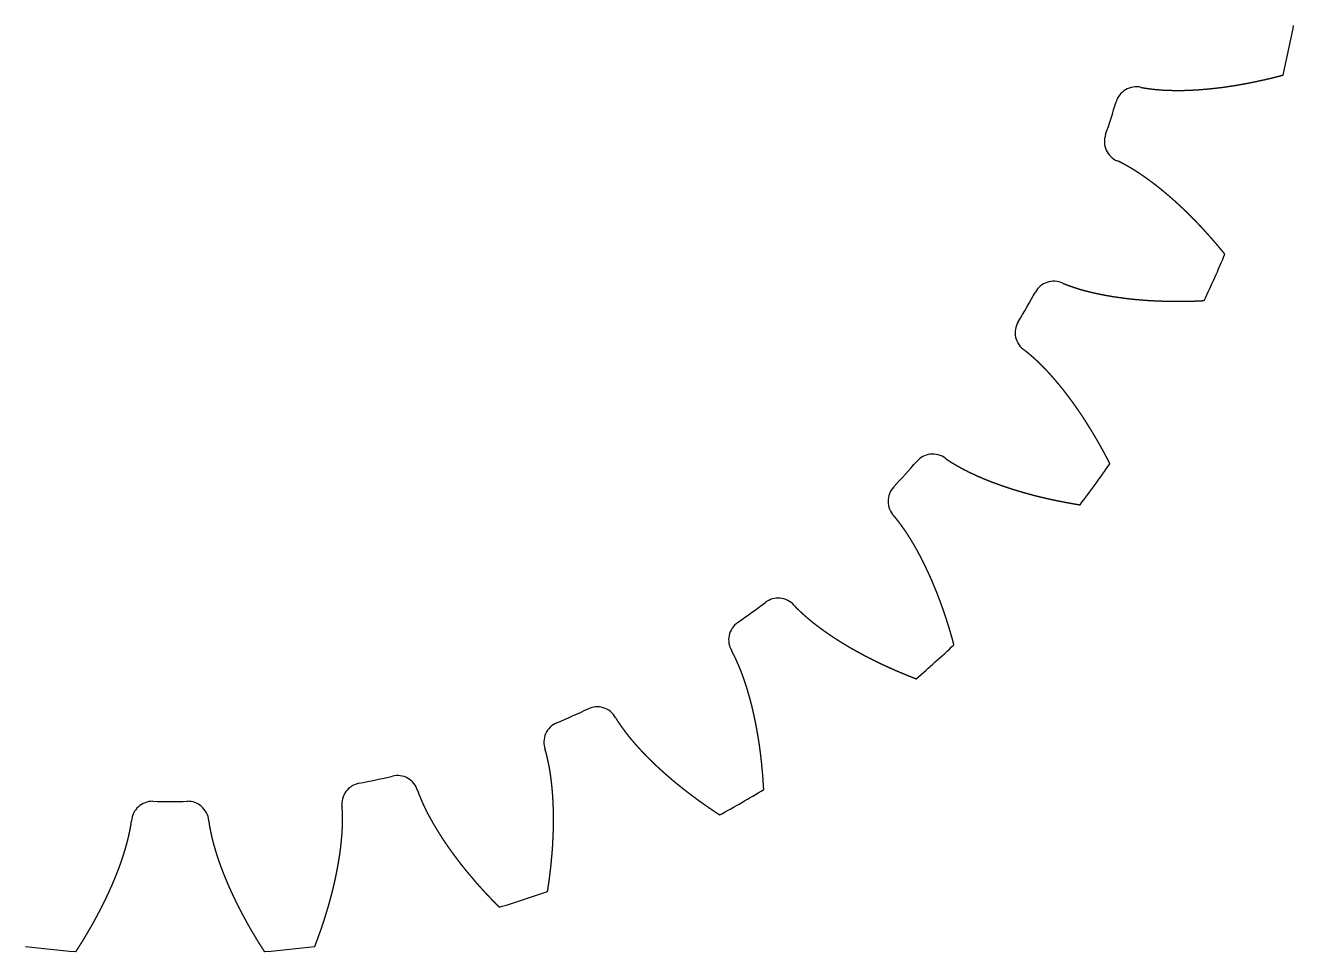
# Model space of a CAD drawing. Header units: millimetres. Extents: x -16.2 to 16.2, y -16.2 to 16.2.
# Drawn here: x -2.05 to 15.94, y -16.17 to -3.02 of the extents above; entities that cross this region are included whole.
import ezdxf

# ---------------------------------------------------------------- set-up
doc = ezdxf.new("R2010")
doc.units = ezdxf.units.MM
doc.layers.get('0').update_dxf_attribs({"linetype": 'CONTINUOUS'})

msp = doc.modelspace()

# ---------------------------------------------------------------- linework, layer by layer
for radius, start, end in [(16.221, 346.7268, 349.2732), (14.034, 341.0024, 342.9976), (16.221, 334.7268, 337.2732), (14.034, 329.0024, 330.9976), (14.034, 317.0024, 318.9976), (16.221, 322.7268, 325.2732), (14.034, 305.0024, 306.9976), (16.221, 310.7268, 313.2732), (14.034, 293.0024, 294.9976), (14.034, 281.0024, 282.9976), (14.034, 269.0024, 270.9976), (16.221, 298.7268, 301.2732), (16.221, 286.7268, 289.2732), (16.221, 262.7268, 265.2732), (16.221, 274.7268, 277.2732)]:
    msp.add_arc((0, 0), radius, start, end)
for points, degree, knots in [([(13.776, -3.899), (13.776, -3.899), (13.782, -3.901), (13.793, -3.903), (13.81, -3.907), (13.832, -3.91), (13.86, -3.914), (13.888, -3.918), (13.916, -3.921), (13.944, -3.925), (13.972, -3.928), (14, -3.93), (14.029, -3.933), (14.057, -3.935), (14.085, -3.937), (14.114, -3.938), (14.142, -3.94), (14.171, -3.941), (14.2, -3.941), (14.228, -3.942), (14.257, -3.942), (14.286, -3.942), (14.315, -3.942), (14.344, -3.942), (14.373, -3.942), (14.401, -3.941), (14.43, -3.94), (14.459, -3.939), (14.489, -3.938), (14.518, -3.936), (14.547, -3.935), (14.576, -3.933), (14.605, -3.931), (14.634, -3.929), (14.663, -3.926), (14.693, -3.924), (14.722, -3.921), (14.751, -3.918), (14.781, -3.915), (14.81, -3.912), (14.839, -3.909), (14.869, -3.905), (14.898, -3.902), (14.928, -3.898), (14.957, -3.894), (14.986, -3.89), (15.016, -3.885), (15.045, -3.881), (15.075, -3.876), (15.105, -3.872), (15.134, -3.867), (15.164, -3.862), (15.193, -3.857), (15.223, -3.851), (15.252, -3.846), (15.282, -3.84), (15.312, -3.835), (15.341, -3.829), (15.371, -3.823), (15.401, -3.817), (15.43, -3.81), (15.46, -3.804), (15.49, -3.797), (15.52, -3.791), (15.549, -3.784), (15.579, -3.777), (15.609, -3.77), (15.639, -3.762), (15.668, -3.755), (15.698, -3.748), (15.728, -3.74), (15.752, -3.734), (15.77, -3.729), (15.782, -3.726), (15.787, -3.724)], 5, [0.014009, 0.014009, 0.014009, 0.014009, 0.014009, 0.014009, 0.0142857, 0.0285714, 0.0428571, 0.0571429, 0.0714286, 0.0857143, 0.1, 0.1142857, 0.1285714, 0.1428571, 0.1571429, 0.1714286, 0.1857143, 0.2, 0.2142857, 0.2285714, 0.2428571, 0.2571429, 0.2714286, 0.2857143, 0.3, 0.3142857, 0.3285714, 0.3428571, 0.3571429, 0.3714286, 0.3857143, 0.4, 0.4142857, 0.4285714, 0.4428571, 0.4571429, 0.4714286, 0.4857143, 0.5, 0.5142857, 0.5285714, 0.5428571, 0.5571429, 0.5714286, 0.5857143, 0.6, 0.6142857, 0.6285714, 0.6428571, 0.6571429, 0.6714286, 0.6857143, 0.7, 0.7142857, 0.7285714, 0.7428571, 0.7571429, 0.7714286, 0.7857143, 0.8, 0.8142857, 0.8285714, 0.8428571, 0.8571429, 0.8714286, 0.8857143, 0.9, 0.9142857, 0.9285714, 0.9428571, 0.9571429, 0.9714286, 0.9857143, 1, 1, 1, 1, 1, 1]), ([(13.776, -3.899), (13.738, -3.89), (13.699, -3.889), (13.622, -3.901), (13.585, -3.915), (13.52, -3.954), (13.493, -3.979), (13.448, -4.036), (13.431, -4.069), (13.421, -4.104)], 3, [0, 0, 0, 0, 0.01171933, 0.01171933, 0.02343867, 0.02343867, 0.03436069, 0.03436069, 0.04528271, 0.04528271, 0.04528271, 0.04528271]), ([(14.961, -6.267), (14.957, -6.262), (14.95, -6.252), (14.938, -6.238), (14.922, -6.219), (14.903, -6.195), (14.883, -6.172), (14.863, -6.148), (14.844, -6.125), (14.824, -6.102), (14.804, -6.079), (14.784, -6.056), (14.764, -6.033), (14.743, -6.01), (14.723, -5.987), (14.703, -5.965), (14.682, -5.942), (14.662, -5.92), (14.641, -5.898), (14.621, -5.876), (14.6, -5.854), (14.579, -5.832), (14.559, -5.81), (14.538, -5.789), (14.517, -5.767), (14.496, -5.746), (14.474, -5.725), (14.453, -5.704), (14.432, -5.683), (14.411, -5.662), (14.389, -5.641), (14.368, -5.621), (14.346, -5.6), (14.324, -5.58), (14.303, -5.56), (14.281, -5.54), (14.259, -5.52), (14.237, -5.501), (14.215, -5.481), (14.193, -5.462), (14.171, -5.443), (14.148, -5.423), (14.126, -5.405), (14.104, -5.386), (14.081, -5.367), (14.059, -5.349), (14.036, -5.331), (14.013, -5.312), (13.99, -5.294), (13.967, -5.277), (13.944, -5.259), (13.921, -5.242), (13.898, -5.225), (13.875, -5.208), (13.851, -5.191), (13.828, -5.174), (13.804, -5.158), (13.781, -5.142), (13.757, -5.126), (13.733, -5.11), (13.709, -5.094), (13.685, -5.079), (13.661, -5.064), (13.637, -5.049), (13.612, -5.035), (13.588, -5.021), (13.563, -5.007), (13.538, -4.993), (13.514, -4.98), (13.489, -4.967), (13.468, -4.957), (13.453, -4.95), (13.443, -4.945), (13.437, -4.943), (13.437, -4.943)], 5, [-1, -1, -1, -1, -1, -1, -0.9857143, -0.9714286, -0.9571429, -0.9428571, -0.9285714, -0.9142857, -0.9, -0.8857143, -0.8714286, -0.8571429, -0.8428571, -0.8285714, -0.8142857, -0.8, -0.7857143, -0.7714286, -0.7571429, -0.7428571, -0.7285714, -0.7142857, -0.7, -0.6857143, -0.6714286, -0.6571429, -0.6428571, -0.6285714, -0.6142857, -0.6, -0.5857143, -0.5714286, -0.5571429, -0.5428571, -0.5285714, -0.5142857, -0.5, -0.4857143, -0.4714286, -0.4571429, -0.4428571, -0.4285714, -0.4142857, -0.4, -0.3857143, -0.3714286, -0.3571429, -0.3428571, -0.3285714, -0.3142857, -0.3, -0.2857143, -0.2714286, -0.2571429, -0.2428571, -0.2285714, -0.2142857, -0.2, -0.1857143, -0.1714286, -0.1571429, -0.1428571, -0.1285714, -0.1142857, -0.1, -0.0857143, -0.0714286, -0.0571429, -0.0428571, -0.0285714, -0.0142857, -0.014009, -0.014009, -0.014009, -0.014009, -0.014009, -0.014009]), ([(12.664, -6.678), (12.629, -6.662), (12.591, -6.652), (12.513, -6.648), (12.474, -6.654), (12.403, -6.679), (12.371, -6.697), (12.315, -6.744), (12.292, -6.773), (12.274, -6.804)], 3, [0, 0, 0, 0, 0.01171933, 0.01171933, 0.02343867, 0.02343867, 0.03436069, 0.03436069, 0.04528271, 0.04528271, 0.04528271, 0.04528271]), ([(12.664, -6.678), (12.665, -6.678), (12.67, -6.681), (12.68, -6.686), (12.696, -6.692), (12.717, -6.701), (12.743, -6.71), (12.77, -6.72), (12.796, -6.729), (12.823, -6.738), (12.85, -6.747), (12.877, -6.755), (12.904, -6.764), (12.932, -6.772), (12.959, -6.779), (12.987, -6.787), (13.014, -6.794), (13.042, -6.801), (13.07, -6.807), (13.098, -6.814), (13.126, -6.82), (13.154, -6.826), (13.182, -6.832), (13.211, -6.838), (13.239, -6.844), (13.267, -6.849), (13.296, -6.854), (13.325, -6.859), (13.353, -6.864), (13.382, -6.869), (13.411, -6.873), (13.44, -6.877), (13.469, -6.881), (13.498, -6.885), (13.527, -6.889), (13.556, -6.893), (13.585, -6.896), (13.614, -6.9), (13.644, -6.903), (13.673, -6.906), (13.702, -6.909), (13.732, -6.911), (13.761, -6.914), (13.791, -6.916), (13.821, -6.919), (13.85, -6.921), (13.88, -6.923), (13.91, -6.924), (13.94, -6.926), (13.969, -6.928), (13.999, -6.929), (14.029, -6.93), (14.059, -6.931), (14.089, -6.932), (14.12, -6.933), (14.15, -6.934), (14.18, -6.934), (14.21, -6.935), (14.24, -6.935), (14.271, -6.935), (14.301, -6.935), (14.331, -6.935), (14.362, -6.935), (14.392, -6.934), (14.423, -6.934), (14.453, -6.933), (14.484, -6.933), (14.515, -6.932), (14.545, -6.931), (14.576, -6.929), (14.607, -6.928), (14.631, -6.927), (14.65, -6.926), (14.662, -6.926), (14.668, -6.925)], 5, [0.014009, 0.014009, 0.014009, 0.014009, 0.014009, 0.014009, 0.0142857, 0.0285714, 0.0428571, 0.0571429, 0.0714286, 0.0857143, 0.1, 0.1142857, 0.1285714, 0.1428571, 0.1571429, 0.1714286, 0.1857143, 0.2, 0.2142857, 0.2285714, 0.2428571, 0.2571429, 0.2714286, 0.2857143, 0.3, 0.3142857, 0.3285714, 0.3428571, 0.3571429, 0.3714286, 0.3857143, 0.4, 0.4142857, 0.4285714, 0.4428571, 0.4571429, 0.4714286, 0.4857143, 0.5, 0.5142857, 0.5285714, 0.5428571, 0.5571429, 0.5714286, 0.5857143, 0.6, 0.6142857, 0.6285714, 0.6428571, 0.6571429, 0.6714286, 0.6857143, 0.7, 0.7142857, 0.7285714, 0.7428571, 0.7571429, 0.7714286, 0.7857143, 0.8, 0.8142857, 0.8285714, 0.8428571, 0.8571429, 0.8714286, 0.8857143, 0.9, 0.9142857, 0.9285714, 0.9428571, 0.9571429, 0.9714286, 0.9857143, 1, 1, 1, 1, 1, 1]), ([(13.332, -9.24), (13.329, -9.235), (13.323, -9.224), (13.315, -9.207), (13.303, -9.186), (13.289, -9.158), (13.275, -9.131), (13.26, -9.104), (13.246, -9.077), (13.231, -9.05), (13.216, -9.024), (13.202, -8.997), (13.187, -8.97), (13.172, -8.944), (13.157, -8.917), (13.141, -8.891), (13.126, -8.865), (13.111, -8.839), (13.095, -8.813), (13.08, -8.787), (13.064, -8.761), (13.048, -8.736), (13.032, -8.71), (13.016, -8.685), (13, -8.659), (12.984, -8.634), (12.968, -8.609), (12.952, -8.584), (12.935, -8.559), (12.919, -8.534), (12.902, -8.51), (12.885, -8.485), (12.868, -8.461), (12.851, -8.436), (12.834, -8.412), (12.817, -8.388), (12.8, -8.364), (12.782, -8.34), (12.765, -8.317), (12.747, -8.293), (12.73, -8.27), (12.712, -8.247), (12.694, -8.223), (12.676, -8.2), (12.658, -8.178), (12.639, -8.155), (12.621, -8.132), (12.602, -8.11), (12.584, -8.088), (12.565, -8.065), (12.546, -8.043), (12.527, -8.022), (12.508, -8), (12.489, -7.979), (12.47, -7.957), (12.45, -7.936), (12.43, -7.915), (12.411, -7.894), (12.391, -7.874), (12.371, -7.853), (12.351, -7.833), (12.33, -7.813), (12.31, -7.794), (12.289, -7.774), (12.268, -7.755), (12.247, -7.736), (12.226, -7.718), (12.204, -7.699), (12.183, -7.681), (12.161, -7.663), (12.144, -7.649), (12.13, -7.638), (12.121, -7.632), (12.116, -7.629), (12.116, -7.628)], 5, [-1, -1, -1, -1, -1, -1, -0.9857143, -0.9714286, -0.9571429, -0.9428571, -0.9285714, -0.9142857, -0.9, -0.8857143, -0.8714286, -0.8571429, -0.8428571, -0.8285714, -0.8142857, -0.8, -0.7857143, -0.7714286, -0.7571429, -0.7428571, -0.7285714, -0.7142857, -0.7, -0.6857143, -0.6714286, -0.6571429, -0.6428571, -0.6285714, -0.6142857, -0.6, -0.5857143, -0.5714286, -0.5571429, -0.5428571, -0.5285714, -0.5142857, -0.5, -0.4857143, -0.4714286, -0.4571429, -0.4428571, -0.4285714, -0.4142857, -0.4, -0.3857143, -0.3714286, -0.3571429, -0.3428571, -0.3285714, -0.3142857, -0.3, -0.2857143, -0.2714286, -0.2571429, -0.2428571, -0.2285714, -0.2142857, -0.2, -0.1857143, -0.1714286, -0.1571429, -0.1428571, -0.1285714, -0.1142857, -0.1, -0.0857143, -0.0714286, -0.0571429, -0.0428571, -0.0285714, -0.0142857, -0.014009, -0.014009, -0.014009, -0.014009, -0.014009, -0.014009]), ([(10.999, -9.166), (10.968, -9.142), (10.933, -9.125), (10.857, -9.104), (10.818, -9.102), (10.743, -9.112), (10.708, -9.123), (10.644, -9.157), (10.615, -9.18), (10.591, -9.208)], 3, [0, 0, 0, 0, 0.01171933, 0.01171933, 0.02343867, 0.02343867, 0.03436069, 0.03436069, 0.04528271, 0.04528271, 0.04528271, 0.04528271]), ([(10.999, -9.166), (10.999, -9.166), (11.004, -9.169), (11.013, -9.176), (11.027, -9.186), (11.046, -9.198), (11.069, -9.213), (11.093, -9.228), (11.118, -9.242), (11.142, -9.257), (11.167, -9.271), (11.191, -9.285), (11.216, -9.299), (11.241, -9.312), (11.266, -9.326), (11.292, -9.338), (11.317, -9.351), (11.343, -9.364), (11.369, -9.376), (11.395, -9.388), (11.421, -9.4), (11.447, -9.412), (11.474, -9.424), (11.5, -9.435), (11.527, -9.447), (11.553, -9.458), (11.58, -9.469), (11.607, -9.48), (11.634, -9.49), (11.661, -9.501), (11.689, -9.511), (11.716, -9.521), (11.744, -9.531), (11.771, -9.541), (11.799, -9.551), (11.826, -9.561), (11.854, -9.57), (11.882, -9.579), (11.91, -9.589), (11.938, -9.598), (11.967, -9.607), (11.995, -9.615), (12.023, -9.624), (12.052, -9.632), (12.08, -9.641), (12.109, -9.649), (12.137, -9.657), (12.166, -9.665), (12.195, -9.673), (12.224, -9.681), (12.253, -9.688), (12.282, -9.696), (12.311, -9.703), (12.34, -9.71), (12.37, -9.717), (12.399, -9.724), (12.428, -9.731), (12.458, -9.738), (12.487, -9.744), (12.517, -9.751), (12.547, -9.757), (12.576, -9.763), (12.606, -9.769), (12.636, -9.775), (12.666, -9.781), (12.696, -9.787), (12.726, -9.792), (12.756, -9.798), (12.786, -9.803), (12.817, -9.809), (12.847, -9.814), (12.871, -9.818), (12.89, -9.821), (12.902, -9.823), (12.908, -9.824)], 5, [0.014009, 0.014009, 0.014009, 0.014009, 0.014009, 0.014009, 0.0142857, 0.0285714, 0.0428571, 0.0571429, 0.0714286, 0.0857143, 0.1, 0.1142857, 0.1285714, 0.1428571, 0.1571429, 0.1714286, 0.1857143, 0.2, 0.2142857, 0.2285714, 0.2428571, 0.2571429, 0.2714286, 0.2857143, 0.3, 0.3142857, 0.3285714, 0.3428571, 0.3571429, 0.3714286, 0.3857143, 0.4, 0.4142857, 0.4285714, 0.4428571, 0.4571429, 0.4714286, 0.4857143, 0.5, 0.5142857, 0.5285714, 0.5428571, 0.5571429, 0.5714286, 0.5857143, 0.6, 0.6142857, 0.6285714, 0.6428571, 0.6571429, 0.6714286, 0.6857143, 0.7, 0.7142857, 0.7285714, 0.7428571, 0.7571429, 0.7714286, 0.7857143, 0.8, 0.8142857, 0.8285714, 0.8428571, 0.8571429, 0.8714286, 0.8857143, 0.9, 0.9142857, 0.9285714, 0.9428571, 0.9571429, 0.9714286, 0.9857143, 1, 1, 1, 1, 1, 1]), ([(11.119, -11.81), (11.117, -11.804), (11.114, -11.792), (11.109, -11.775), (11.103, -11.751), (11.095, -11.721), (11.086, -11.692), (11.078, -11.662), (11.069, -11.633), (11.06, -11.603), (11.052, -11.574), (11.043, -11.545), (11.034, -11.516), (11.024, -11.487), (11.015, -11.458), (11.006, -11.429), (10.996, -11.4), (10.987, -11.372), (10.977, -11.343), (10.967, -11.314), (10.957, -11.286), (10.947, -11.258), (10.937, -11.229), (10.926, -11.201), (10.916, -11.173), (10.905, -11.145), (10.895, -11.117), (10.884, -11.089), (10.873, -11.061), (10.862, -11.034), (10.851, -11.006), (10.839, -10.979), (10.828, -10.951), (10.816, -10.924), (10.805, -10.897), (10.793, -10.87), (10.781, -10.843), (10.769, -10.816), (10.757, -10.789), (10.744, -10.762), (10.732, -10.736), (10.719, -10.709), (10.707, -10.683), (10.694, -10.657), (10.681, -10.631), (10.668, -10.605), (10.654, -10.579), (10.641, -10.553), (10.627, -10.527), (10.614, -10.502), (10.6, -10.476), (10.586, -10.451), (10.572, -10.426), (10.557, -10.401), (10.543, -10.376), (10.528, -10.351), (10.513, -10.327), (10.498, -10.302), (10.483, -10.278), (10.468, -10.254), (10.452, -10.23), (10.436, -10.206), (10.42, -10.183), (10.404, -10.159), (10.387, -10.136), (10.371, -10.114), (10.354, -10.091), (10.337, -10.068), (10.32, -10.046), (10.302, -10.024), (10.288, -10.006), (10.277, -9.993), (10.269, -9.985), (10.265, -9.981), (10.265, -9.981)], 5, [-1, -1, -1, -1, -1, -1, -0.9857143, -0.9714286, -0.9571429, -0.9428571, -0.9285714, -0.9142857, -0.9, -0.8857143, -0.8714286, -0.8571429, -0.8428571, -0.8285714, -0.8142857, -0.8, -0.7857143, -0.7714286, -0.7571429, -0.7428571, -0.7285714, -0.7142857, -0.7, -0.6857143, -0.6714286, -0.6571429, -0.6428571, -0.6285714, -0.6142857, -0.6, -0.5857143, -0.5714286, -0.5571429, -0.5428571, -0.5285714, -0.5142857, -0.5, -0.4857143, -0.4714286, -0.4571429, -0.4428571, -0.4285714, -0.4142857, -0.4, -0.3857143, -0.3714286, -0.3571429, -0.3428571, -0.3285714, -0.3142857, -0.3, -0.2857143, -0.2714286, -0.2571429, -0.2428571, -0.2285714, -0.2142857, -0.2, -0.1857143, -0.1714286, -0.1571429, -0.1428571, -0.1285714, -0.1142857, -0.1, -0.0857143, -0.0714286, -0.0571429, -0.0428571, -0.0285714, -0.0142857, -0.014009, -0.014009, -0.014009, -0.014009, -0.014009, -0.014009]), ([(8.853, -11.252), (8.828, -11.223), (8.797, -11.198), (8.727, -11.163), (8.689, -11.152), (8.614, -11.146), (8.577, -11.15), (8.507, -11.17), (8.475, -11.187), (8.445, -11.208)], 3, [0, 0, 0, 0, 0.01171933, 0.01171933, 0.02343867, 0.02343867, 0.03436069, 0.03436069, 0.04528271, 0.04528271, 0.04528271, 0.04528271]), ([(8.853, -11.252), (8.853, -11.252), (8.857, -11.257), (8.864, -11.265), (8.876, -11.278), (8.892, -11.294), (8.912, -11.313), (8.932, -11.333), (8.953, -11.352), (8.974, -11.371), (8.995, -11.39), (9.016, -11.409), (9.038, -11.428), (9.059, -11.446), (9.081, -11.464), (9.103, -11.482), (9.126, -11.5), (9.148, -11.517), (9.171, -11.535), (9.194, -11.552), (9.217, -11.569), (9.24, -11.586), (9.264, -11.603), (9.287, -11.62), (9.311, -11.637), (9.335, -11.653), (9.359, -11.67), (9.383, -11.686), (9.407, -11.702), (9.431, -11.718), (9.456, -11.733), (9.48, -11.749), (9.505, -11.765), (9.53, -11.78), (9.555, -11.795), (9.58, -11.811), (9.606, -11.826), (9.631, -11.841), (9.656, -11.855), (9.682, -11.87), (9.708, -11.885), (9.734, -11.899), (9.759, -11.913), (9.786, -11.928), (9.812, -11.942), (9.838, -11.956), (9.864, -11.97), (9.891, -11.983), (9.917, -11.997), (9.944, -12.011), (9.971, -12.024), (9.998, -12.037), (10.025, -12.051), (10.052, -12.064), (10.079, -12.077), (10.106, -12.09), (10.134, -12.102), (10.161, -12.115), (10.189, -12.128), (10.216, -12.14), (10.244, -12.152), (10.272, -12.165), (10.3, -12.177), (10.328, -12.189), (10.356, -12.201), (10.384, -12.213), (10.412, -12.224), (10.44, -12.236), (10.469, -12.248), (10.497, -12.259), (10.526, -12.27), (10.549, -12.279), (10.566, -12.286), (10.578, -12.29), (10.583, -12.293)], 5, [0.014009, 0.014009, 0.014009, 0.014009, 0.014009, 0.014009, 0.0142857, 0.0285714, 0.0428571, 0.0571429, 0.0714286, 0.0857143, 0.1, 0.1142857, 0.1285714, 0.1428571, 0.1571429, 0.1714286, 0.1857143, 0.2, 0.2142857, 0.2285714, 0.2428571, 0.2571429, 0.2714286, 0.2857143, 0.3, 0.3142857, 0.3285714, 0.3428571, 0.3571429, 0.3714286, 0.3857143, 0.4, 0.4142857, 0.4285714, 0.4428571, 0.4571429, 0.4714286, 0.4857143, 0.5, 0.5142857, 0.5285714, 0.5428571, 0.5571429, 0.5714286, 0.5857143, 0.6, 0.6142857, 0.6285714, 0.6428571, 0.6571429, 0.6714286, 0.6857143, 0.7, 0.7142857, 0.7285714, 0.7428571, 0.7571429, 0.7714286, 0.7857143, 0.8, 0.8142857, 0.8285714, 0.8428571, 0.8571429, 0.8714286, 0.8857143, 0.9, 0.9142857, 0.9285714, 0.9428571, 0.9571429, 0.9714286, 0.9857143, 1, 1, 1, 1, 1, 1]), ([(8.421, -13.864), (8.42, -13.858), (8.42, -13.845), (8.419, -13.827), (8.417, -13.802), (8.415, -13.772), (8.413, -13.741), (8.411, -13.711), (8.409, -13.68), (8.406, -13.649), (8.404, -13.619), (8.401, -13.589), (8.398, -13.558), (8.395, -13.528), (8.392, -13.498), (8.389, -13.468), (8.386, -13.437), (8.382, -13.407), (8.379, -13.377), (8.375, -13.347), (8.371, -13.317), (8.367, -13.288), (8.363, -13.258), (8.359, -13.228), (8.354, -13.198), (8.35, -13.169), (8.345, -13.139), (8.34, -13.11), (8.335, -13.08), (8.33, -13.051), (8.325, -13.022), (8.32, -12.992), (8.314, -12.963), (8.309, -12.934), (8.303, -12.905), (8.297, -12.876), (8.291, -12.847), (8.285, -12.818), (8.279, -12.79), (8.272, -12.761), (8.265, -12.732), (8.259, -12.704), (8.252, -12.675), (8.244, -12.647), (8.237, -12.619), (8.23, -12.591), (8.222, -12.563), (8.214, -12.535), (8.206, -12.507), (8.198, -12.479), (8.19, -12.451), (8.182, -12.423), (8.173, -12.396), (8.164, -12.368), (8.155, -12.341), (8.146, -12.314), (8.136, -12.287), (8.127, -12.26), (8.117, -12.233), (8.107, -12.206), (8.097, -12.179), (8.086, -12.153), (8.075, -12.127), (8.064, -12.101), (8.053, -12.075), (8.041, -12.049), (8.03, -12.023), (8.018, -11.997), (8.006, -11.972), (7.993, -11.946), (7.983, -11.926), (7.974, -11.912), (7.969, -11.902), (7.966, -11.897), (7.966, -11.897)], 5, [-1, -1, -1, -1, -1, -1, -0.9857143, -0.9714286, -0.9571429, -0.9428571, -0.9285714, -0.9142857, -0.9, -0.8857143, -0.8714286, -0.8571429, -0.8428571, -0.8285714, -0.8142857, -0.8, -0.7857143, -0.7714286, -0.7571429, -0.7428571, -0.7285714, -0.7142857, -0.7, -0.6857143, -0.6714286, -0.6571429, -0.6428571, -0.6285714, -0.6142857, -0.6, -0.5857143, -0.5714286, -0.5571429, -0.5428571, -0.5285714, -0.5142857, -0.5, -0.4857143, -0.4714286, -0.4571429, -0.4428571, -0.4285714, -0.4142857, -0.4, -0.3857143, -0.3714286, -0.3571429, -0.3428571, -0.3285714, -0.3142857, -0.3, -0.2857143, -0.2714286, -0.2571429, -0.2428571, -0.2285714, -0.2142857, -0.2, -0.1857143, -0.1714286, -0.1571429, -0.1428571, -0.1285714, -0.1142857, -0.1, -0.0857143, -0.0714286, -0.0571429, -0.0428571, -0.0285714, -0.0142857, -0.014009, -0.014009, -0.014009, -0.014009, -0.014009, -0.014009]), ([(6.32, -12.847), (6.301, -12.813), (6.276, -12.782), (6.215, -12.733), (6.18, -12.715), (6.108, -12.693), (6.072, -12.689), (5.999, -12.695), (5.964, -12.704), (5.931, -12.719)], 3, [0, 0, 0, 0, 0.01171933, 0.01171933, 0.02343867, 0.02343867, 0.03436069, 0.03436069, 0.04528271, 0.04528271, 0.04528271, 0.04528271]), ([(6.32, -12.847), (6.32, -12.847), (6.323, -12.852), (6.329, -12.862), (6.337, -12.876), (6.349, -12.896), (6.365, -12.919), (6.381, -12.942), (6.397, -12.965), (6.414, -12.988), (6.43, -13.011), (6.447, -13.034), (6.464, -13.057), (6.482, -13.079), (6.499, -13.102), (6.517, -13.124), (6.535, -13.146), (6.554, -13.168), (6.573, -13.19), (6.591, -13.211), (6.61, -13.233), (6.629, -13.254), (6.649, -13.276), (6.668, -13.297), (6.688, -13.318), (6.708, -13.339), (6.728, -13.36), (6.748, -13.381), (6.768, -13.402), (6.789, -13.422), (6.81, -13.443), (6.831, -13.463), (6.852, -13.484), (6.873, -13.504), (6.894, -13.524), (6.915, -13.544), (6.937, -13.564), (6.959, -13.584), (6.981, -13.604), (7.003, -13.624), (7.025, -13.643), (7.047, -13.663), (7.069, -13.682), (7.092, -13.701), (7.114, -13.721), (7.137, -13.74), (7.16, -13.759), (7.183, -13.778), (7.206, -13.797), (7.23, -13.816), (7.253, -13.834), (7.277, -13.853), (7.3, -13.871), (7.324, -13.89), (7.348, -13.908), (7.372, -13.927), (7.396, -13.945), (7.42, -13.963), (7.444, -13.981), (7.469, -13.999), (7.493, -14.017), (7.518, -14.034), (7.543, -14.052), (7.568, -14.07), (7.593, -14.087), (7.618, -14.105), (7.643, -14.122), (7.668, -14.139), (7.694, -14.156), (7.719, -14.174), (7.745, -14.191), (7.765, -14.204), (7.781, -14.214), (7.791, -14.221), (7.796, -14.224)], 5, [0.014009, 0.014009, 0.014009, 0.014009, 0.014009, 0.014009, 0.0142857, 0.0285714, 0.0428571, 0.0571429, 0.0714286, 0.0857143, 0.1, 0.1142857, 0.1285714, 0.1428571, 0.1571429, 0.1714286, 0.1857143, 0.2, 0.2142857, 0.2285714, 0.2428571, 0.2571429, 0.2714286, 0.2857143, 0.3, 0.3142857, 0.3285714, 0.3428571, 0.3571429, 0.3714286, 0.3857143, 0.4, 0.4142857, 0.4285714, 0.4428571, 0.4571429, 0.4714286, 0.4857143, 0.5, 0.5142857, 0.5285714, 0.5428571, 0.5571429, 0.5714286, 0.5857143, 0.6, 0.6142857, 0.6285714, 0.6428571, 0.6571429, 0.6714286, 0.6857143, 0.7, 0.7142857, 0.7285714, 0.7428571, 0.7571429, 0.7714286, 0.7857143, 0.8, 0.8142857, 0.8285714, 0.8428571, 0.8571429, 0.8714286, 0.8857143, 0.9, 0.9142857, 0.9285714, 0.9428571, 0.9571429, 0.9714286, 0.9857143, 1, 1, 1, 1, 1, 1]), ([(5.354, -15.312), (5.355, -15.306), (5.357, -15.293), (5.36, -15.275), (5.363, -15.251), (5.368, -15.22), (5.372, -15.19), (5.377, -15.16), (5.381, -15.129), (5.385, -15.099), (5.388, -15.069), (5.392, -15.038), (5.396, -15.008), (5.399, -14.978), (5.402, -14.948), (5.406, -14.917), (5.409, -14.887), (5.411, -14.857), (5.414, -14.827), (5.417, -14.797), (5.419, -14.767), (5.422, -14.737), (5.424, -14.707), (5.426, -14.677), (5.428, -14.647), (5.429, -14.617), (5.431, -14.587), (5.432, -14.557), (5.434, -14.528), (5.435, -14.498), (5.436, -14.468), (5.437, -14.438), (5.438, -14.409), (5.438, -14.379), (5.438, -14.349), (5.439, -14.32), (5.439, -14.29), (5.439, -14.261), (5.438, -14.231), (5.438, -14.202), (5.438, -14.173), (5.437, -14.143), (5.436, -14.114), (5.435, -14.085), (5.434, -14.056), (5.432, -14.027), (5.431, -13.998), (5.429, -13.969), (5.427, -13.94), (5.425, -13.911), (5.422, -13.882), (5.42, -13.853), (5.417, -13.824), (5.414, -13.796), (5.411, -13.767), (5.407, -13.738), (5.404, -13.71), (5.4, -13.682), (5.396, -13.653), (5.392, -13.625), (5.388, -13.597), (5.383, -13.569), (5.378, -13.541), (5.372, -13.513), (5.367, -13.485), (5.361, -13.457), (5.354, -13.43), (5.348, -13.402), (5.342, -13.375), (5.335, -13.347), (5.329, -13.326), (5.324, -13.309), (5.32, -13.299), (5.318, -13.293), (5.318, -13.293)], 5, [-1, -1, -1, -1, -1, -1, -0.9857143, -0.9714286, -0.9571429, -0.9428571, -0.9285714, -0.9142857, -0.9, -0.8857143, -0.8714286, -0.8571429, -0.8428571, -0.8285714, -0.8142857, -0.8, -0.7857143, -0.7714286, -0.7571429, -0.7428571, -0.7285714, -0.7142857, -0.7, -0.6857143, -0.6714286, -0.6571429, -0.6428571, -0.6285714, -0.6142857, -0.6, -0.5857143, -0.5714286, -0.5571429, -0.5428571, -0.5285714, -0.5142857, -0.5, -0.4857143, -0.4714286, -0.4571429, -0.4428571, -0.4285714, -0.4142857, -0.4, -0.3857143, -0.3714286, -0.3571429, -0.3428571, -0.3285714, -0.3142857, -0.3, -0.2857143, -0.2714286, -0.2571429, -0.2428571, -0.2285714, -0.2142857, -0.2, -0.1857143, -0.1714286, -0.1571429, -0.1428571, -0.1285714, -0.1142857, -0.1, -0.0857143, -0.0714286, -0.0571429, -0.0428571, -0.0285714, -0.0142857, -0.014009, -0.014009, -0.014009, -0.014009, -0.014009, -0.014009]), ([(3.511, -13.88), (3.5, -13.843), (3.481, -13.808), (3.432, -13.747), (3.402, -13.722), (3.336, -13.686), (3.301, -13.675), (3.229, -13.665), (3.192, -13.666), (3.156, -13.674)], 3, [0, 0, 0, 0, 0.01171933, 0.01171933, 0.02343867, 0.02343867, 0.03436069, 0.03436069, 0.04528271, 0.04528271, 0.04528271, 0.04528271]), ([(0.549, -14.307), (0.545, -14.268), (0.534, -14.23), (0.499, -14.161), (0.474, -14.13), (0.417, -14.08), (0.385, -14.062), (0.317, -14.037), (0.281, -14.031), (0.244, -14.032)], 3, [0, 0, 0, 0, 0.01171933, 0.01171933, 0.02343867, 0.02343867, 0.03436069, 0.03436069, 0.04528271, 0.04528271, 0.04528271, 0.04528271]), ([(3.511, -13.88), (3.511, -13.88), (3.513, -13.886), (3.516, -13.897), (3.522, -13.913), (3.529, -13.934), (3.54, -13.96), (3.551, -13.986), (3.562, -14.012), (3.573, -14.038), (3.585, -14.064), (3.596, -14.09), (3.608, -14.116), (3.621, -14.141), (3.633, -14.167), (3.646, -14.192), (3.659, -14.217), (3.673, -14.243), (3.687, -14.268), (3.7, -14.293), (3.715, -14.318), (3.729, -14.343), (3.743, -14.368), (3.758, -14.393), (3.773, -14.418), (3.788, -14.442), (3.803, -14.467), (3.819, -14.492), (3.834, -14.516), (3.85, -14.541), (3.866, -14.565), (3.882, -14.589), (3.898, -14.614), (3.915, -14.638), (3.931, -14.662), (3.948, -14.686), (3.965, -14.71), (3.982, -14.734), (4, -14.758), (4.017, -14.782), (4.035, -14.806), (4.052, -14.829), (4.07, -14.853), (4.088, -14.877), (4.106, -14.9), (4.125, -14.924), (4.143, -14.947), (4.162, -14.97), (4.18, -14.994), (4.199, -15.017), (4.218, -15.04), (4.237, -15.063), (4.257, -15.086), (4.276, -15.109), (4.296, -15.132), (4.315, -15.155), (4.335, -15.178), (4.355, -15.2), (4.375, -15.223), (4.395, -15.246), (4.415, -15.268), (4.436, -15.291), (4.456, -15.313), (4.477, -15.336), (4.498, -15.358), (4.519, -15.38), (4.54, -15.402), (4.561, -15.425), (4.582, -15.447), (4.604, -15.469), (4.625, -15.491), (4.642, -15.508), (4.655, -15.521), (4.664, -15.53), (4.668, -15.534)], 5, [0.014009, 0.014009, 0.014009, 0.014009, 0.014009, 0.014009, 0.0142857, 0.0285714, 0.0428571, 0.0571429, 0.0714286, 0.0857143, 0.1, 0.1142857, 0.1285714, 0.1428571, 0.1571429, 0.1714286, 0.1857143, 0.2, 0.2142857, 0.2285714, 0.2428571, 0.2571429, 0.2714286, 0.2857143, 0.3, 0.3142857, 0.3285714, 0.3428571, 0.3571429, 0.3714286, 0.3857143, 0.4, 0.4142857, 0.4285714, 0.4428571, 0.4571429, 0.4714286, 0.4857143, 0.5, 0.5142857, 0.5285714, 0.5428571, 0.5571429, 0.5714286, 0.5857143, 0.6, 0.6142857, 0.6285714, 0.6428571, 0.6571429, 0.6714286, 0.6857143, 0.7, 0.7142857, 0.7285714, 0.7428571, 0.7571429, 0.7714286, 0.7857143, 0.8, 0.8142857, 0.8285714, 0.8428571, 0.8571429, 0.8714286, 0.8857143, 0.9, 0.9142857, 0.9285714, 0.9428571, 0.9571429, 0.9714286, 0.9857143, 1, 1, 1, 1, 1, 1]), ([(2.054, -16.09), (2.056, -16.085), (2.06, -16.073), (2.067, -16.056), (2.075, -16.033), (2.086, -16.004), (2.097, -15.975), (2.107, -15.946), (2.117, -15.917), (2.128, -15.889), (2.138, -15.86), (2.148, -15.831), (2.157, -15.802), (2.167, -15.773), (2.177, -15.744), (2.186, -15.715), (2.195, -15.686), (2.204, -15.658), (2.213, -15.629), (2.222, -15.6), (2.231, -15.571), (2.239, -15.542), (2.247, -15.513), (2.256, -15.484), (2.264, -15.455), (2.272, -15.426), (2.279, -15.398), (2.287, -15.369), (2.295, -15.34), (2.302, -15.311), (2.309, -15.282), (2.316, -15.253), (2.323, -15.224), (2.33, -15.195), (2.336, -15.167), (2.343, -15.138), (2.349, -15.109), (2.355, -15.08), (2.361, -15.051), (2.366, -15.022), (2.372, -14.993), (2.377, -14.965), (2.383, -14.936), (2.388, -14.907), (2.392, -14.878), (2.397, -14.849), (2.402, -14.821), (2.406, -14.792), (2.41, -14.763), (2.414, -14.735), (2.418, -14.706), (2.421, -14.677), (2.424, -14.648), (2.427, -14.62), (2.43, -14.591), (2.433, -14.563), (2.435, -14.534), (2.438, -14.505), (2.44, -14.477), (2.441, -14.448), (2.443, -14.42), (2.444, -14.391), (2.445, -14.363), (2.445, -14.334), (2.446, -14.306), (2.446, -14.278), (2.445, -14.249), (2.445, -14.221), (2.444, -14.193), (2.443, -14.165), (2.442, -14.142), (2.44, -14.125), (2.439, -14.114), (2.438, -14.108), (2.438, -14.108)], 5, [-1, -1, -1, -1, -1, -1, -0.9857143, -0.9714286, -0.9571429, -0.9428571, -0.9285714, -0.9142857, -0.9, -0.8857143, -0.8714286, -0.8571429, -0.8428571, -0.8285714, -0.8142857, -0.8, -0.7857143, -0.7714286, -0.7571429, -0.7428571, -0.7285714, -0.7142857, -0.7, -0.6857143, -0.6714286, -0.6571429, -0.6428571, -0.6285714, -0.6142857, -0.6, -0.5857143, -0.5714286, -0.5571429, -0.5428571, -0.5285714, -0.5142857, -0.5, -0.4857143, -0.4714286, -0.4571429, -0.4428571, -0.4285714, -0.4142857, -0.4, -0.3857143, -0.3714286, -0.3571429, -0.3428571, -0.3285714, -0.3142857, -0.3, -0.2857143, -0.2714286, -0.2571429, -0.2428571, -0.2285714, -0.2142857, -0.2, -0.1857143, -0.1714286, -0.1571429, -0.1428571, -0.1285714, -0.1142857, -0.1, -0.0857143, -0.0714286, -0.0571429, -0.0428571, -0.0285714, -0.0142857, -0.014009, -0.014009, -0.014009, -0.014009, -0.014009, -0.014009]), ([(-1.337, -16.166), (-1.333, -16.16), (-1.327, -16.15), (-1.317, -16.135), (-1.303, -16.114), (-1.287, -16.088), (-1.271, -16.062), (-1.254, -16.036), (-1.238, -16.01), (-1.222, -15.984), (-1.206, -15.958), (-1.191, -15.931), (-1.175, -15.905), (-1.16, -15.879), (-1.144, -15.853), (-1.129, -15.826), (-1.114, -15.8), (-1.099, -15.774), (-1.085, -15.747), (-1.07, -15.721), (-1.056, -15.694), (-1.041, -15.668), (-1.027, -15.641), (-1.013, -15.615), (-0.999, -15.588), (-0.985, -15.562), (-0.972, -15.535), (-0.958, -15.508), (-0.945, -15.482), (-0.932, -15.455), (-0.919, -15.428), (-0.906, -15.401), (-0.893, -15.375), (-0.881, -15.348), (-0.868, -15.321), (-0.856, -15.294), (-0.844, -15.267), (-0.832, -15.24), (-0.82, -15.213), (-0.809, -15.186), (-0.797, -15.159), (-0.786, -15.132), (-0.775, -15.105), (-0.764, -15.078), (-0.753, -15.051), (-0.743, -15.023), (-0.732, -14.996), (-0.722, -14.969), (-0.712, -14.942), (-0.702, -14.914), (-0.693, -14.887), (-0.683, -14.86), (-0.674, -14.832), (-0.665, -14.805), (-0.656, -14.778), (-0.648, -14.75), (-0.64, -14.723), (-0.631, -14.695), (-0.624, -14.668), (-0.616, -14.64), (-0.608, -14.613), (-0.601, -14.585), (-0.595, -14.557), (-0.588, -14.53), (-0.582, -14.502), (-0.576, -14.474), (-0.571, -14.446), (-0.565, -14.419), (-0.56, -14.391), (-0.555, -14.363), (-0.552, -14.341), (-0.55, -14.324), (-0.549, -14.313), (-0.549, -14.307), (-0.549, -14.307)], 5, [-1, -1, -1, -1, -1, -1, -0.9857143, -0.9714286, -0.9571429, -0.9428571, -0.9285714, -0.9142857, -0.9, -0.8857143, -0.8714286, -0.8571429, -0.8428571, -0.8285714, -0.8142857, -0.8, -0.7857143, -0.7714286, -0.7571429, -0.7428571, -0.7285714, -0.7142857, -0.7, -0.6857143, -0.6714286, -0.6571429, -0.6428571, -0.6285714, -0.6142857, -0.6, -0.5857143, -0.5714286, -0.5571429, -0.5428571, -0.5285714, -0.5142857, -0.5, -0.4857143, -0.4714286, -0.4571429, -0.4428571, -0.4285714, -0.4142857, -0.4, -0.3857143, -0.3714286, -0.3571429, -0.3428571, -0.3285714, -0.3142857, -0.3, -0.2857143, -0.2714286, -0.2571429, -0.2428571, -0.2285714, -0.2142857, -0.2, -0.1857143, -0.1714286, -0.1571429, -0.1428571, -0.1285714, -0.1142857, -0.1, -0.0857143, -0.0714286, -0.0571429, -0.0428571, -0.0285714, -0.0142857, -0.014009, -0.014009, -0.014009, -0.014009, -0.014009, -0.014009]), ([(0.549, -14.307), (0.549, -14.307), (0.549, -14.313), (0.55, -14.324), (0.552, -14.341), (0.555, -14.363), (0.56, -14.391), (0.565, -14.419), (0.571, -14.446), (0.576, -14.474), (0.582, -14.502), (0.588, -14.53), (0.595, -14.557), (0.601, -14.585), (0.608, -14.613), (0.616, -14.64), (0.624, -14.668), (0.631, -14.695), (0.64, -14.723), (0.648, -14.75), (0.656, -14.778), (0.665, -14.805), (0.674, -14.832), (0.683, -14.86), (0.693, -14.887), (0.702, -14.914), (0.712, -14.942), (0.722, -14.969), (0.732, -14.996), (0.743, -15.023), (0.753, -15.051), (0.764, -15.078), (0.775, -15.105), (0.786, -15.132), (0.797, -15.159), (0.809, -15.186), (0.82, -15.213), (0.832, -15.24), (0.844, -15.267), (0.856, -15.294), (0.868, -15.321), (0.881, -15.348), (0.893, -15.375), (0.906, -15.401), (0.919, -15.428), (0.932, -15.455), (0.945, -15.482), (0.958, -15.508), (0.972, -15.535), (0.985, -15.562), (0.999, -15.588), (1.013, -15.615), (1.027, -15.641), (1.041, -15.668), (1.056, -15.694), (1.07, -15.721), (1.085, -15.747), (1.099, -15.774), (1.114, -15.8), (1.129, -15.826), (1.144, -15.853), (1.16, -15.879), (1.175, -15.905), (1.191, -15.931), (1.206, -15.958), (1.222, -15.984), (1.238, -16.01), (1.254, -16.036), (1.271, -16.062), (1.287, -16.088), (1.303, -16.114), (1.317, -16.135), (1.327, -16.15), (1.333, -16.16), (1.337, -16.166)], 5, [0.014009, 0.014009, 0.014009, 0.014009, 0.014009, 0.014009, 0.0142857, 0.0285714, 0.0428571, 0.0571429, 0.0714286, 0.0857143, 0.1, 0.1142857, 0.1285714, 0.1428571, 0.1571429, 0.1714286, 0.1857143, 0.2, 0.2142857, 0.2285714, 0.2428571, 0.2571429, 0.2714286, 0.2857143, 0.3, 0.3142857, 0.3285714, 0.3428571, 0.3571429, 0.3714286, 0.3857143, 0.4, 0.4142857, 0.4285714, 0.4428571, 0.4571429, 0.4714286, 0.4857143, 0.5, 0.5142857, 0.5285714, 0.5428571, 0.5571429, 0.5714286, 0.5857143, 0.6, 0.6142857, 0.6285714, 0.6428571, 0.6571429, 0.6714286, 0.6857143, 0.7, 0.7142857, 0.7285714, 0.7428571, 0.7571429, 0.7714286, 0.7857143, 0.8, 0.8142857, 0.8285714, 0.8428571, 0.8571429, 0.8714286, 0.8857143, 0.9, 0.9142857, 0.9285714, 0.9428571, 0.9571429, 0.9714286, 0.9857143, 1, 1, 1, 1, 1, 1])]:
    msp.add_open_spline(points, degree=degree, knots=knots)
for points in [[(13.27, -4.568), (13.245, -4.64), (13.252, -4.801), (13.368, -4.914), (13.437, -4.943)], [(12.03, -7.228), (11.991, -7.292), (11.965, -7.451), (12.054, -7.586), (12.116, -7.628)], [(10.264, -9.571), (10.213, -9.626), (10.154, -9.776), (10.214, -9.926), (10.265, -9.981)], [(8.05, -11.496), (7.988, -11.539), (7.9, -11.674), (7.927, -11.833), (7.966, -11.897)], [(5.484, -12.918), (5.415, -12.948), (5.3, -13.061), (5.293, -13.222), (5.318, -13.293)], [(2.678, -13.776), (2.605, -13.79), (2.469, -13.877), (2.429, -14.034), (2.438, -14.108)], [(-0.244, -14.032), (-0.32, -14.031), (-0.471, -14.087), (-0.542, -14.232), (-0.549, -14.307)]]:
    msp.add_open_spline(points, degree=3)

doc.saveas('drawing.dxf')
